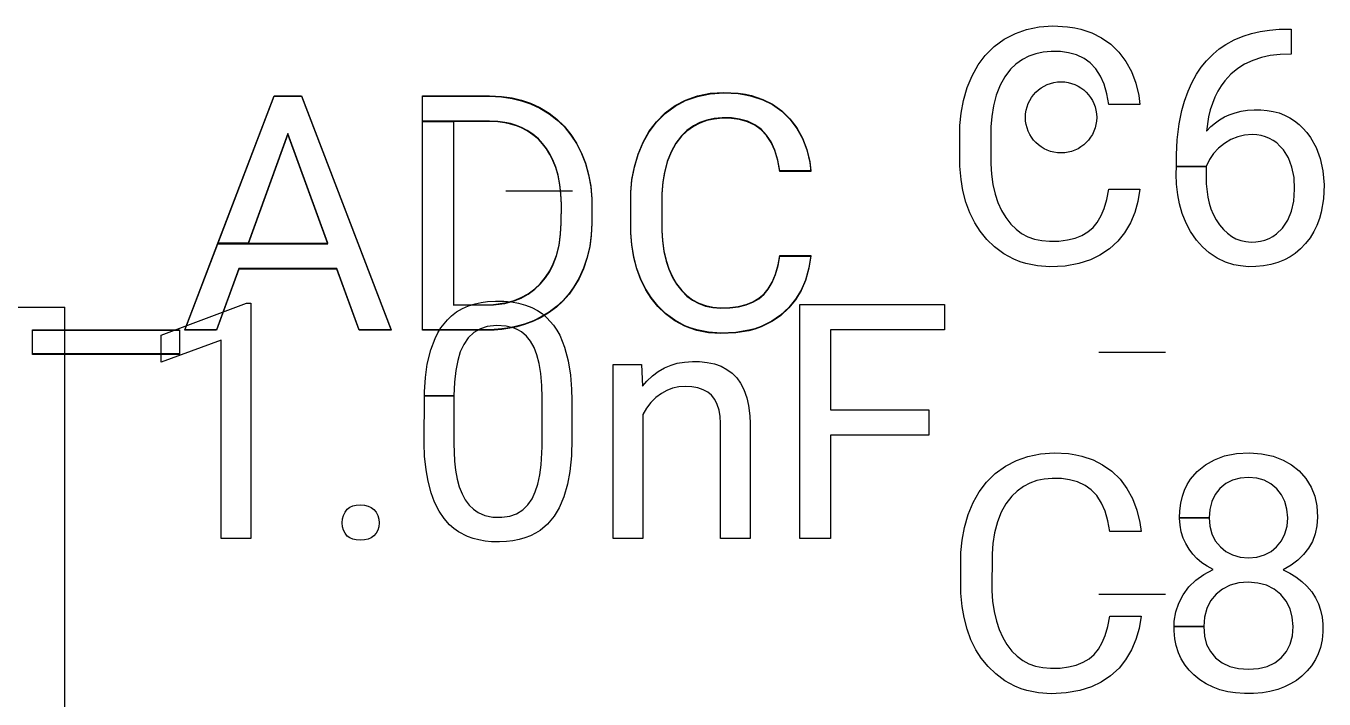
# Model space of a CAD drawing. Header units: inches. Extents: x 3.88 to 7.82, y -6.06 to -2.14.
# Drawn here: x 6.5093 to 6.7247, y -4.317 to -4.2053 of the extents above; entities that cross this region are included whole.
import ezdxf

# ---------------------------------------------------------------- set-up
doc = ezdxf.new("R2010")
doc.units = ezdxf.units.IN
doc.header["$MEASUREMENT"] = 0
doc.layers.add('F.Silkscreen', color=41, linetype='CONTINUOUS', true_color=0xf2eda1)

msp = doc.modelspace()

# ---------------------------------------------------------------- linework, layer by layer
at = {"layer": 'F.Silkscreen', "linetype": 'CONTINUOUS'}
for p, q in [((6.67167, -4.2075), (6.67352, -4.20654)), ((6.67352, -4.20654), (6.67538, -4.20588)), ((6.67538, -4.20588), (6.67749, -4.20545)), ((6.67749, -4.20545), (6.67976, -4.2053)), ((6.67976, -4.2053), (6.68214, -4.20542)), ((6.68214, -4.20542), (6.68336, -4.2056)), ((6.68336, -4.2056), (6.68436, -4.20582)), ((6.68436, -4.20582), (6.68623, -4.20645)), ((6.68623, -4.20645), (6.6878, -4.20724)), ((6.6878, -4.20724), (6.68935, -4.20834)), ((6.70985, -4.2076), (6.71134, -4.20697)), ((6.71134, -4.20697), (6.71271, -4.20654)), ((6.71271, -4.20654), (6.71416, -4.20621)), ((6.71416, -4.20621), (6.71569, -4.20598)), ((6.71569, -4.20598), (6.71729, -4.20584)), ((6.71729, -4.20584), (6.71927, -4.20581)), ((6.71927, -4.20581), (6.71927, -4.20998)), ((6.66853, -4.21018), (6.67, -4.20872)), ((6.67, -4.20872), (6.67167, -4.2075)), ((6.67945, -4.20952), (6.67813, -4.20964)), ((6.681, -4.20955), (6.67945, -4.20952)), ((6.68935, -4.20834), (6.69071, -4.20967)), ((6.70632, -4.20996), (6.70735, -4.20911)), ((6.70735, -4.20911), (6.70846, -4.20835)), ((6.70846, -4.20835), (6.70985, -4.2076)), ((6.66734, -4.21176), (6.66853, -4.21018)), ((6.67361, -4.21163), (6.67273, -4.21248)), ((6.67469, -4.21085), (6.67361, -4.21163)), ((6.67576, -4.2103), (6.67469, -4.21085)), ((6.6769, -4.2099), (6.67576, -4.2103)), ((6.67813, -4.20964), (6.6769, -4.2099)), ((6.68234, -4.20973), (6.681, -4.20955)), ((6.68366, -4.2101), (6.68234, -4.20973)), ((6.68491, -4.21068), (6.68366, -4.2101)), ((6.68591, -4.2114), (6.68491, -4.21068)), ((6.68685, -4.21239), (6.68591, -4.2114)), ((6.69071, -4.20967), (6.69186, -4.21118)), ((6.69186, -4.21118), (6.69279, -4.21288)), ((6.70437, -4.21214), (6.70522, -4.21108)), ((6.70522, -4.21108), (6.70632, -4.20996)), ((6.71156, -4.21165), (6.71044, -4.21236)), ((6.71292, -4.21101), (6.71156, -4.21165)), ((6.71438, -4.21052), (6.71292, -4.21101)), ((6.7158, -4.21021), (6.71438, -4.21052)), ((6.71748, -4.21002), (6.7158, -4.21021)), ((6.71927, -4.20998), (6.71748, -4.21002)), ((6.6655, -4.21553), (6.66632, -4.21355)), ((6.66632, -4.21355), (6.66734, -4.21176)), ((6.67177, -4.21372), (6.67098, -4.21515)), ((6.67273, -4.21248), (6.67177, -4.21372)), ((6.68764, -4.21362), (6.68685, -4.21239)), ((6.68823, -4.21497), (6.68764, -4.21362)), ((6.69279, -4.21288), (6.6935, -4.21477)), ((6.70279, -4.21476), (6.70359, -4.2133)), ((6.70359, -4.2133), (6.70437, -4.21214)), ((6.7093, -4.2133), (6.70829, -4.21439)), ((6.71044, -4.21236), (6.7093, -4.2133)), ((6.66488, -4.21766), (6.6655, -4.21553)), ((6.67098, -4.21515), (6.67035, -4.21676)), ((6.6887, -4.21655), (6.68823, -4.21497)), ((6.6935, -4.21477), (6.69399, -4.21684)), ((6.70218, -4.21611), (6.70279, -4.21476)), ((6.70766, -4.21523), (6.70711, -4.21613)), ((6.70829, -4.21439), (6.70766, -4.21523)), ((6.54118, -4.24136), (6.55053, -4.21687)), ((6.54118, -4.24144), (6.55053, -4.21695)), ((6.55053, -4.21687), (6.55502, -4.21687)), ((6.55053, -4.21695), (6.55502, -4.21695)), ((6.55502, -4.21687), (6.5699, -4.25573)), ((6.55502, -4.21695), (6.5699, -4.25581)), ((6.57514, -4.22108), (6.57514, -4.21687)), ((6.57514, -4.21687), (6.58624, -4.21687)), ((6.57514, -4.22116), (6.57514, -4.21695)), ((6.57514, -4.21695), (6.58624, -4.21695)), ((6.58624, -4.21687), (6.58825, -4.21698)), ((6.58624, -4.21695), (6.58825, -4.21706)), ((6.58825, -4.21698), (6.59001, -4.21724)), ((6.58825, -4.21706), (6.59001, -4.21732)), ((6.59001, -4.21724), (6.59156, -4.21762)), ((6.59001, -4.21732), (6.59156, -4.2177)), ((6.59156, -4.21762), (6.59304, -4.21813)), ((6.59156, -4.2177), (6.59304, -4.21821)), ((6.59304, -4.21813), (6.59457, -4.21884)), ((6.61707, -4.21852), (6.61879, -4.21761)), ((6.61707, -4.2186), (6.61879, -4.21769)), ((6.61879, -4.21761), (6.62077, -4.21691)), ((6.61879, -4.21769), (6.62077, -4.21698)), ((6.62077, -4.21691), (6.62289, -4.21647)), ((6.62077, -4.21698), (6.62289, -4.21655)), ((6.62289, -4.21647), (6.62515, -4.21632)), ((6.62289, -4.21655), (6.62515, -4.2164)), ((6.62515, -4.21632), (6.62753, -4.21644)), ((6.62515, -4.2164), (6.62753, -4.21652)), ((6.62753, -4.21644), (6.62875, -4.21662)), ((6.62753, -4.21652), (6.62875, -4.2167)), ((6.62875, -4.21662), (6.62975, -4.21685)), ((6.62875, -4.2167), (6.62975, -4.21693)), ((6.62975, -4.21685), (6.63163, -4.21748)), ((6.62975, -4.21693), (6.63163, -4.21756)), ((6.63163, -4.21748), (6.63319, -4.21827)), ((6.63163, -4.21756), (6.63319, -4.21835)), ((6.6645, -4.21977), (6.66488, -4.21766)), ((6.67035, -4.21676), (6.66989, -4.21855)), ((6.68904, -4.21833), (6.6887, -4.21655)), ((6.69399, -4.21684), (6.69419, -4.21833)), ((6.70116, -4.21933), (6.70158, -4.21779)), ((6.70158, -4.21779), (6.70218, -4.21611)), ((6.70621, -4.21814), (6.70586, -4.21924)), ((6.70662, -4.2171), (6.70621, -4.21814)), ((6.70711, -4.21613), (6.70662, -4.2171)), ((6.59304, -4.21821), (6.59457, -4.21892)), ((6.59457, -4.21884), (6.59612, -4.21978)), ((6.59457, -4.21892), (6.59612, -4.21986)), ((6.59612, -4.21978), (6.59743, -4.22079)), ((6.59612, -4.21986), (6.59743, -4.22087)), ((6.61393, -4.2212), (6.6154, -4.21974)), ((6.61393, -4.22128), (6.6154, -4.21982)), ((6.6154, -4.21974), (6.61707, -4.21852)), ((6.6154, -4.21982), (6.61707, -4.2186)), ((6.63319, -4.21827), (6.63474, -4.21936)), ((6.63319, -4.21835), (6.63474, -4.21944)), ((6.63474, -4.21936), (6.6361, -4.22069)), ((6.63474, -4.21944), (6.6361, -4.22077)), ((6.66431, -4.22183), (6.6645, -4.21977)), ((6.66989, -4.21855), (6.6696, -4.22033)), ((6.69419, -4.21833), (6.68904, -4.21833)), ((6.70071, -4.22152), (6.70116, -4.21933)), ((6.70586, -4.21924), (6.70559, -4.2204)), ((6.70825, -4.22038), (6.70902, -4.22002)), ((6.70902, -4.22002), (6.70997, -4.21969)), ((6.70997, -4.21969), (6.71098, -4.21944)), ((6.71098, -4.21944), (6.71204, -4.21928)), ((6.71204, -4.21928), (6.71315, -4.2192)), ((6.71315, -4.2192), (6.71427, -4.21921)), ((6.71427, -4.21921), (6.71532, -4.2193)), ((6.71532, -4.2193), (6.71632, -4.21948)), ((6.71632, -4.21948), (6.71727, -4.21974)), ((6.71727, -4.21974), (6.71818, -4.22009)), ((6.71818, -4.22009), (6.71904, -4.22052)), ((6.57514, -4.25156), (6.57514, -4.22108)), ((6.57514, -4.22108), (6.58026, -4.22108)), ((6.58026, -4.22108), (6.57514, -4.22108)), ((6.57514, -4.25163), (6.57514, -4.22116)), ((6.57514, -4.22116), (6.58026, -4.22116)), ((6.58026, -4.22116), (6.57514, -4.22116)), ((6.58026, -4.22108), (6.58026, -4.25156)), ((6.58624, -4.22108), (6.58026, -4.22108)), ((6.58026, -4.22116), (6.58026, -4.25163)), ((6.58624, -4.22116), (6.58026, -4.22116)), ((6.58763, -4.22115), (6.58624, -4.22108)), ((6.58763, -4.22123), (6.58624, -4.22116)), ((6.58877, -4.2213), (6.58763, -4.22115)), ((6.58877, -4.22138), (6.58763, -4.22123)), ((6.58971, -4.2215), (6.58877, -4.2213)), ((6.58971, -4.22158), (6.58877, -4.22138)), ((6.59074, -4.22181), (6.58971, -4.2215)), ((6.59074, -4.22189), (6.58971, -4.22158)), ((6.59157, -4.22215), (6.59074, -4.22181)), ((6.59157, -4.22223), (6.59074, -4.22189)), ((6.59249, -4.22262), (6.59157, -4.22215)), ((6.59249, -4.2227), (6.59157, -4.22223)), ((6.59743, -4.22079), (6.59861, -4.22193)), ((6.59743, -4.22087), (6.59861, -4.22201)), ((6.59861, -4.22193), (6.59975, -4.22332)), ((6.59861, -4.22201), (6.59975, -4.2234)), ((6.61273, -4.22278), (6.61393, -4.2212)), ((6.61273, -4.22286), (6.61393, -4.22128)), ((6.62009, -4.22188), (6.61901, -4.22265)), ((6.62009, -4.22196), (6.61901, -4.22273)), ((6.62115, -4.22133), (6.62009, -4.22188)), ((6.62115, -4.22141), (6.62009, -4.22196)), ((6.62229, -4.22092), (6.62115, -4.22133)), ((6.62229, -4.221), (6.62115, -4.22141)), ((6.62352, -4.22066), (6.62229, -4.22092)), ((6.62352, -4.22074), (6.62229, -4.221)), ((6.62484, -4.22054), (6.62352, -4.22066)), ((6.62484, -4.22062), (6.62352, -4.22074)), ((6.62639, -4.22057), (6.62484, -4.22054)), ((6.62639, -4.22065), (6.62484, -4.22062)), ((6.62774, -4.22076), (6.62639, -4.22057)), ((6.62774, -4.22083), (6.62639, -4.22065)), ((6.62905, -4.22112), (6.62774, -4.22076)), ((6.62905, -4.2212), (6.62774, -4.22083)), ((6.6303, -4.22171), (6.62905, -4.22112)), ((6.6303, -4.22178), (6.62905, -4.2212)), ((6.63131, -4.22243), (6.6303, -4.22171)), ((6.63131, -4.22251), (6.6303, -4.22178)), ((6.63224, -4.22341), (6.63131, -4.22243)), ((6.6361, -4.22069), (6.63725, -4.22221)), ((6.6361, -4.22077), (6.63725, -4.22229)), ((6.63725, -4.22221), (6.63818, -4.22391)), ((6.63725, -4.22229), (6.63818, -4.22399)), ((6.66431, -4.22859), (6.66431, -4.22183)), ((6.66946, -4.22206), (6.66945, -4.2282)), ((6.6696, -4.22033), (6.66946, -4.22206)), ((6.70038, -4.22417), (6.70071, -4.22152)), ((6.70559, -4.2204), (6.70526, -4.22274)), ((6.70526, -4.22274), (6.70596, -4.222)), ((6.70596, -4.222), (6.70671, -4.22136)), ((6.70671, -4.22136), (6.7074, -4.22087)), ((6.7074, -4.22087), (6.70825, -4.22038)), ((6.71904, -4.22052), (6.71985, -4.22104)), ((6.71985, -4.22104), (6.72061, -4.22165)), ((6.72061, -4.22165), (6.72123, -4.22224)), ((6.72123, -4.22224), (6.7219, -4.223)), ((6.55278, -4.22317), (6.5462, -4.24136)), ((6.55278, -4.22325), (6.5462, -4.24144)), ((6.55939, -4.24136), (6.55278, -4.22317)), ((6.55939, -4.24144), (6.55278, -4.22325)), ((6.59346, -4.22327), (6.59249, -4.22262)), ((6.59346, -4.22334), (6.59249, -4.2227)), ((6.59435, -4.22403), (6.59346, -4.22327)), ((6.59435, -4.2241), (6.59346, -4.22334)), ((6.59506, -4.22478), (6.59435, -4.22403)), ((6.59506, -4.22486), (6.59435, -4.2241)), ((6.59975, -4.22332), (6.60067, -4.22473)), ((6.59975, -4.2234), (6.60067, -4.22481)), ((6.61089, -4.22655), (6.61172, -4.22457)), ((6.61172, -4.22457), (6.61273, -4.22278)), ((6.61172, -4.22465), (6.61273, -4.22286)), ((6.61812, -4.22351), (6.61716, -4.22474)), ((6.61812, -4.22358), (6.61716, -4.22482)), ((6.61901, -4.22265), (6.61812, -4.22351)), ((6.61901, -4.22273), (6.61812, -4.22358)), ((6.63224, -4.22349), (6.63131, -4.22251)), ((6.63298, -4.22454), (6.63224, -4.22341)), ((6.63298, -4.22462), (6.63224, -4.22349)), ((6.63358, -4.22589), (6.63298, -4.22454)), ((6.63818, -4.22391), (6.63889, -4.22579)), ((6.63818, -4.22399), (6.63889, -4.22587)), ((6.70024, -4.22669), (6.70038, -4.22417)), ((6.70929, -4.22413), (6.7082, -4.22478)), ((6.71044, -4.22368), (6.70929, -4.22413)), ((6.71156, -4.22342), (6.71044, -4.22368)), ((6.71282, -4.22333), (6.71156, -4.22342)), ((6.71359, -4.22337), (6.71282, -4.22333)), ((6.71433, -4.22348), (6.71359, -4.22337)), ((6.71503, -4.22368), (6.71433, -4.22348)), ((6.71569, -4.22395), (6.71503, -4.22368)), ((6.71631, -4.2243), (6.71569, -4.22395)), ((6.71689, -4.22472), (6.71631, -4.2243)), ((6.7219, -4.223), (6.72251, -4.22382)), ((6.72251, -4.22382), (6.72344, -4.22549)), ((6.5957, -4.22563), (6.59506, -4.22478)), ((6.5957, -4.22571), (6.59506, -4.22486)), ((6.59627, -4.22654), (6.5957, -4.22563)), ((6.59627, -4.22662), (6.5957, -4.22571)), ((6.59677, -4.22753), (6.59627, -4.22654)), ((6.59677, -4.2276), (6.59627, -4.22662)), ((6.60067, -4.22473), (6.60152, -4.22641)), ((6.60067, -4.22481), (6.60152, -4.22649)), ((6.60152, -4.22641), (6.60216, -4.22805)), ((6.60152, -4.22649), (6.60216, -4.22813)), ((6.61028, -4.22868), (6.61089, -4.22655)), ((6.61028, -4.22876), (6.61089, -4.22663)), ((6.61089, -4.22663), (6.61172, -4.22465)), ((6.61637, -4.22617), (6.61574, -4.22778)), ((6.61637, -4.22625), (6.61574, -4.22786)), ((6.61716, -4.22474), (6.61637, -4.22617)), ((6.61716, -4.22482), (6.61637, -4.22625)), ((6.63358, -4.22596), (6.63298, -4.22462)), ((6.63409, -4.22757), (6.63358, -4.22589)), ((6.63409, -4.22765), (6.63358, -4.22596)), ((6.63889, -4.22579), (6.63938, -4.22787)), ((6.63889, -4.22587), (6.63938, -4.22794)), ((6.70023, -4.22864), (6.70024, -4.22669)), ((6.70638, -4.22649), (6.70571, -4.22748)), ((6.70721, -4.22558), (6.70638, -4.22649)), ((6.7082, -4.22478), (6.70721, -4.22558)), ((6.71743, -4.22523), (6.71689, -4.22472)), ((6.71799, -4.22588), (6.71743, -4.22523)), ((6.71882, -4.22721), (6.71799, -4.22588)), ((6.72344, -4.22549), (6.72412, -4.22732)), ((6.59724, -4.22874), (6.59677, -4.22753)), ((6.59724, -4.22881), (6.59677, -4.2276)), ((6.59762, -4.23004), (6.59724, -4.22874)), ((6.59762, -4.23011), (6.59724, -4.22881)), ((6.60216, -4.22805), (6.60269, -4.22993)), ((6.60216, -4.22813), (6.60269, -4.23001)), ((6.60989, -4.23079), (6.61028, -4.22868)), ((6.60989, -4.23087), (6.61028, -4.22876)), ((6.61574, -4.22778), (6.61528, -4.22957)), ((6.61574, -4.22786), (6.61528, -4.22965)), ((6.63443, -4.22935), (6.63409, -4.22757)), ((6.63443, -4.22943), (6.63409, -4.22765)), ((6.63938, -4.22787), (6.63959, -4.22935)), ((6.63938, -4.22794), (6.63959, -4.22943)), ((6.6645, -4.23077), (6.66431, -4.22859)), ((6.66945, -4.2282), (6.66956, -4.22987)), ((6.70022, -4.2299), (6.70023, -4.22864)), ((6.70023, -4.22864), (6.70518, -4.22864)), ((6.70518, -4.22864), (6.70023, -4.22864)), ((6.70571, -4.22748), (6.70518, -4.22864)), ((6.70518, -4.22864), (6.7052, -4.23152)), ((6.71941, -4.22874), (6.71882, -4.22721)), ((6.71976, -4.23047), (6.71941, -4.22874)), ((6.72412, -4.22732), (6.72456, -4.22932)), ((6.59792, -4.23161), (6.59762, -4.23004)), ((6.59792, -4.23169), (6.59762, -4.23011)), ((6.60269, -4.22993), (6.60304, -4.23191)), ((6.60269, -4.23001), (6.60304, -4.23199)), ((6.6097, -4.23286), (6.60989, -4.23079)), ((6.6097, -4.23294), (6.60989, -4.23087)), ((6.61528, -4.22957), (6.61502, -4.23117)), ((6.61528, -4.22965), (6.61502, -4.23124)), ((6.63959, -4.22935), (6.63443, -4.22935)), ((6.63959, -4.22943), (6.63443, -4.22943)), ((6.66481, -4.2326), (6.6645, -4.23077)), ((6.66956, -4.22987), (6.6698, -4.23161)), ((6.70027, -4.23156), (6.70022, -4.2299)), ((6.71986, -4.23239), (6.71976, -4.23047)), ((6.72456, -4.22932), (6.72474, -4.23168)), ((6.58895, -4.23268), (6.60002, -4.23268)), ((6.59809, -4.2331), (6.59792, -4.23161)), ((6.59809, -4.23318), (6.59792, -4.23169)), ((6.59817, -4.23489), (6.59809, -4.2331)), ((6.59817, -4.23497), (6.59809, -4.23318)), ((6.60304, -4.23191), (6.60322, -4.23399)), ((6.60304, -4.23199), (6.60322, -4.23407)), ((6.6097, -4.23962), (6.6097, -4.23286)), ((6.6097, -4.2397), (6.6097, -4.23294)), ((6.61486, -4.23308), (6.61484, -4.23922)), ((6.61486, -4.23316), (6.61484, -4.2393)), ((6.61502, -4.23117), (6.61486, -4.23308)), ((6.61502, -4.23124), (6.61486, -4.23316)), ((6.66531, -4.23453), (6.66481, -4.2326)), ((6.6698, -4.23161), (6.67018, -4.23323)), ((6.67018, -4.23323), (6.67062, -4.23457)), ((6.6887, -4.23408), (6.68904, -4.23238)), ((6.68904, -4.23238), (6.69419, -4.23238)), ((6.69419, -4.23238), (6.69386, -4.23441)), ((6.70046, -4.23332), (6.70027, -4.23156)), ((6.7052, -4.23152), (6.70546, -4.2337)), ((6.71971, -4.23438), (6.71986, -4.23239)), ((6.72474, -4.23168), (6.72465, -4.23401)), ((6.59816, -4.23797), (6.59817, -4.23489)), ((6.59816, -4.23805), (6.59817, -4.23497)), ((6.60322, -4.23399), (6.60324, -4.23797)), ((6.60322, -4.23407), (6.60324, -4.23805)), ((6.66597, -4.23632), (6.66531, -4.23453)), ((6.67062, -4.23457), (6.67124, -4.23594)), ((6.68826, -4.23558), (6.6887, -4.23408)), ((6.69386, -4.23441), (6.69334, -4.23627)), ((6.70075, -4.23481), (6.70046, -4.23332)), ((6.7012, -4.2364), (6.70075, -4.23481)), ((6.70546, -4.2337), (6.70569, -4.2347)), ((6.70569, -4.2347), (6.70598, -4.23564)), ((6.71933, -4.23606), (6.71971, -4.23438)), ((6.72465, -4.23401), (6.72429, -4.23618)), ((6.6668, -4.23798), (6.66597, -4.23632)), ((6.67124, -4.23594), (6.67191, -4.23707)), ((6.67191, -4.23707), (6.67276, -4.23818)), ((6.68711, -4.23789), (6.68776, -4.23678)), ((6.68776, -4.23678), (6.68826, -4.23558)), ((6.69334, -4.23627), (6.69263, -4.23797)), ((6.70186, -4.23804), (6.7012, -4.2364)), ((6.70598, -4.23564), (6.70635, -4.23653)), ((6.70635, -4.23653), (6.70684, -4.23745)), ((6.70684, -4.23745), (6.70741, -4.2383)), ((6.71871, -4.23754), (6.71933, -4.23606)), ((6.72398, -4.23727), (6.72353, -4.23844)), ((6.72429, -4.23618), (6.72398, -4.23727)), ((6.59805, -4.23979), (6.59816, -4.23797)), ((6.59805, -4.23987), (6.59816, -4.23805)), ((6.60324, -4.23797), (6.60313, -4.23997)), ((6.60324, -4.23805), (6.60313, -4.24005)), ((6.60986, -4.24156), (6.6097, -4.23962)), ((6.61484, -4.23922), (6.61495, -4.2409)), ((6.61484, -4.2393), (6.61495, -4.24098)), ((6.66767, -4.23934), (6.6668, -4.23798)), ((6.6688, -4.24075), (6.66767, -4.23934)), ((6.67276, -4.23818), (6.67362, -4.23903)), ((6.67362, -4.23903), (6.67456, -4.23972)), ((6.68457, -4.24005), (6.68556, -4.23946)), ((6.68556, -4.23946), (6.68642, -4.23873)), ((6.68642, -4.23873), (6.68711, -4.23789)), ((6.69164, -4.23964), (6.69054, -4.24099)), ((6.69263, -4.23797), (6.69164, -4.23964)), ((6.70259, -4.23942), (6.70186, -4.23804)), ((6.70358, -4.24083), (6.70259, -4.23942)), ((6.70741, -4.2383), (6.70805, -4.23906)), ((6.70805, -4.23906), (6.70872, -4.2397)), ((6.71685, -4.23982), (6.71785, -4.23883)), ((6.71785, -4.23883), (6.71871, -4.23754)), ((6.72306, -4.23941), (6.72242, -4.24044)), ((6.72353, -4.23844), (6.72306, -4.23941)), ((6.53569, -4.25573), (6.54118, -4.24136)), ((6.53569, -4.25581), (6.54118, -4.24144)), ((6.54118, -4.24136), (6.5462, -4.24136)), ((6.5462, -4.24136), (6.54118, -4.24136)), ((6.54118, -4.24144), (6.5462, -4.24144)), ((6.5462, -4.24144), (6.54118, -4.24144)), ((6.5462, -4.24136), (6.55939, -4.24136)), ((6.5462, -4.24144), (6.55939, -4.24144)), ((6.59734, -4.24338), (6.59778, -4.24166)), ((6.59734, -4.24345), (6.59778, -4.24174)), ((6.59778, -4.24166), (6.59805, -4.23979)), ((6.59778, -4.24174), (6.59805, -4.23987)), ((6.60313, -4.23997), (6.60287, -4.24187)), ((6.60313, -4.24005), (6.60287, -4.24194)), ((6.60986, -4.24164), (6.6097, -4.2397)), ((6.6102, -4.24362), (6.60986, -4.24156)), ((6.6102, -4.2437), (6.60986, -4.24164)), ((6.61495, -4.2409), (6.61519, -4.24264)), ((6.61495, -4.24098), (6.61519, -4.24272)), ((6.67007, -4.24198), (6.6688, -4.24075)), ((6.67456, -4.23972), (6.67559, -4.24028)), ((6.67559, -4.24028), (6.6767, -4.24068)), ((6.6767, -4.24068), (6.6779, -4.24093)), ((6.6779, -4.24093), (6.67917, -4.24104)), ((6.67917, -4.24104), (6.68075, -4.241)), ((6.68075, -4.241), (6.68216, -4.24082)), ((6.68216, -4.24082), (6.68343, -4.2405)), ((6.68343, -4.2405), (6.68457, -4.24005)), ((6.69054, -4.24099), (6.68914, -4.24228)), ((6.70458, -4.24197), (6.70358, -4.24083)), ((6.70872, -4.2397), (6.70944, -4.24023)), ((6.70944, -4.24023), (6.71012, -4.2406)), ((6.71012, -4.2406), (6.71091, -4.2409)), ((6.71091, -4.2409), (6.71175, -4.24109)), ((6.71175, -4.24109), (6.71264, -4.24116)), ((6.71264, -4.24116), (6.71344, -4.24113)), ((6.71344, -4.24113), (6.71421, -4.24103)), ((6.71421, -4.24103), (6.71494, -4.24084)), ((6.71494, -4.24084), (6.71562, -4.24058)), ((6.71562, -4.24058), (6.71626, -4.24024)), ((6.71626, -4.24024), (6.71685, -4.23982)), ((6.72168, -4.24141), (6.72085, -4.24228)), ((6.72242, -4.24044), (6.72168, -4.24141)), ((6.59681, -4.24479), (6.59734, -4.24338)), ((6.59681, -4.24487), (6.59734, -4.24345)), ((6.60242, -4.24381), (6.60184, -4.24551)), ((6.60242, -4.24389), (6.60184, -4.24559)), ((6.60287, -4.24187), (6.60242, -4.24381)), ((6.60287, -4.24194), (6.60242, -4.24389)), ((6.6107, -4.24555), (6.6102, -4.24362)), ((6.6107, -4.24563), (6.6102, -4.2437)), ((6.61519, -4.24264), (6.61557, -4.24425)), ((6.61519, -4.24272), (6.61557, -4.24433)), ((6.63413, -4.24497), (6.63443, -4.24341)), ((6.63413, -4.24505), (6.63443, -4.24348)), ((6.63443, -4.24341), (6.63959, -4.24341)), ((6.63443, -4.24348), (6.63959, -4.24348)), ((6.63959, -4.24341), (6.63925, -4.24543)), ((6.63959, -4.24348), (6.63925, -4.24551)), ((6.6716, -4.24312), (6.67007, -4.24198)), ((6.67326, -4.24402), (6.6716, -4.24312)), ((6.68756, -4.24335), (6.68596, -4.24412)), ((6.68914, -4.24228), (6.68756, -4.24335)), ((6.70567, -4.24294), (6.70458, -4.24197)), ((6.70698, -4.24382), (6.70567, -4.24294)), ((6.7084, -4.24449), (6.70698, -4.24382)), ((6.7191, -4.24362), (6.7182, -4.24411)), ((6.71994, -4.24305), (6.7191, -4.24362)), ((6.72085, -4.24228), (6.71994, -4.24305)), ((6.54463, -4.24557), (6.54096, -4.25573)), ((6.54463, -4.24565), (6.54096, -4.25581)), ((6.56093, -4.24557), (6.54463, -4.24557)), ((6.56093, -4.24565), (6.54463, -4.24565)), ((6.56463, -4.25573), (6.56093, -4.24557)), ((6.56463, -4.25581), (6.56093, -4.24565)), ((6.59555, -4.24701), (6.59623, -4.24595)), ((6.59555, -4.24709), (6.59623, -4.24603)), ((6.59623, -4.24595), (6.59681, -4.24479)), ((6.59623, -4.24603), (6.59681, -4.24487)), ((6.60184, -4.24551), (6.60106, -4.24723)), ((6.60184, -4.24559), (6.60106, -4.24731)), ((6.61136, -4.24734), (6.6107, -4.24555)), ((6.61136, -4.24742), (6.6107, -4.24563)), ((6.61557, -4.24425), (6.61601, -4.24559)), ((6.61557, -4.24433), (6.61601, -4.24567)), ((6.61601, -4.24559), (6.61663, -4.24696)), ((6.61601, -4.24567), (6.61663, -4.24704)), ((6.63369, -4.24649), (6.63413, -4.24497)), ((6.63369, -4.24657), (6.63413, -4.24505)), ((6.63925, -4.24543), (6.63867, -4.24746)), ((6.63925, -4.24551), (6.63867, -4.24754)), ((6.67432, -4.24444), (6.67326, -4.24402)), ((6.67524, -4.24472), (6.67432, -4.24444)), ((6.67718, -4.24511), (6.67524, -4.24472)), ((6.67926, -4.24525), (6.67718, -4.24511)), ((6.68176, -4.24514), (6.67926, -4.24525)), ((6.68404, -4.24474), (6.68176, -4.24514)), ((6.68596, -4.24412), (6.68404, -4.24474)), ((6.70976, -4.24492), (6.7084, -4.24449)), ((6.71088, -4.24513), (6.70976, -4.24492)), ((6.71222, -4.24525), (6.71088, -4.24513)), ((6.71341, -4.24524), (6.71222, -4.24525)), ((6.71471, -4.24513), (6.71341, -4.24524)), ((6.71594, -4.2449), (6.71471, -4.24513)), ((6.7171, -4.24456), (6.71594, -4.2449)), ((6.7182, -4.24411), (6.7171, -4.24456)), ((6.59377, -4.24892), (6.59465, -4.24808)), ((6.59377, -4.249), (6.59465, -4.24816)), ((6.59465, -4.24808), (6.59555, -4.24701)), ((6.59465, -4.24816), (6.59555, -4.24709)), ((6.60106, -4.24723), (6.60026, -4.24859)), ((6.60106, -4.24731), (6.60026, -4.24867)), ((6.61219, -4.249), (6.61136, -4.24734)), ((6.61219, -4.24908), (6.61136, -4.24742)), ((6.61663, -4.24696), (6.6173, -4.24809)), ((6.61663, -4.24704), (6.6173, -4.24817)), ((6.6173, -4.24809), (6.61815, -4.2492)), ((6.6173, -4.24817), (6.61815, -4.24928)), ((6.6325, -4.24891), (6.63315, -4.2478)), ((6.6325, -4.24899), (6.63315, -4.24788)), ((6.63315, -4.2478), (6.63369, -4.24649)), ((6.63315, -4.24788), (6.63369, -4.24657)), ((6.63867, -4.24746), (6.63794, -4.24914)), ((6.63867, -4.24754), (6.63794, -4.24922)), ((6.59032, -4.25085), (6.59147, -4.25038)), ((6.59032, -4.25093), (6.59147, -4.25046)), ((6.59147, -4.25038), (6.59267, -4.24973)), ((6.59147, -4.25046), (6.59267, -4.2498)), ((6.59267, -4.24973), (6.59377, -4.24892)), ((6.59267, -4.2498), (6.59377, -4.249)), ((6.59945, -4.24972), (6.59845, -4.25086)), ((6.59945, -4.2498), (6.59845, -4.25094)), ((6.60026, -4.24859), (6.59945, -4.24972)), ((6.60026, -4.24867), (6.59945, -4.2498)), ((6.61306, -4.25037), (6.61219, -4.249)), ((6.61306, -4.25045), (6.61219, -4.24908)), ((6.6142, -4.25177), (6.61306, -4.25037)), ((6.6142, -4.25185), (6.61306, -4.25045)), ((6.61815, -4.2492), (6.61901, -4.25005)), ((6.61815, -4.24928), (6.61901, -4.25013)), ((6.61901, -4.25005), (6.61995, -4.25075)), ((6.61901, -4.25013), (6.61995, -4.25083)), ((6.63095, -4.25048), (6.63181, -4.24975)), ((6.63095, -4.25056), (6.63181, -4.24983)), ((6.63181, -4.24975), (6.6325, -4.24891)), ((6.63181, -4.24983), (6.6325, -4.24899)), ((6.63794, -4.24914), (6.63703, -4.25066)), ((6.63794, -4.24922), (6.63703, -4.25074)), ((6.43701, -4.25197), (6.51575, -4.25197)), ((6.51575, -4.33071), (6.51575, -4.25197)), ((6.53173, -4.25663), (6.54591, -4.25132)), ((6.54591, -4.25132), (6.54665, -4.25132)), ((6.54665, -4.25132), (6.54665, -4.29037)), ((6.57514, -4.25573), (6.57514, -4.25156)), ((6.57514, -4.25581), (6.57514, -4.25163)), ((6.58026, -4.25156), (6.58691, -4.25151)), ((6.58026, -4.25163), (6.58691, -4.25159)), ((6.58079, -4.25276), (6.58174, -4.25221)), ((6.58174, -4.25221), (6.58276, -4.25176)), ((6.58276, -4.25176), (6.58386, -4.25141)), ((6.58386, -4.25141), (6.58487, -4.25119)), ((6.58487, -4.25119), (6.58593, -4.25105)), ((6.58593, -4.25105), (6.58725, -4.25097)), ((6.58691, -4.25151), (6.58877, -4.25126)), ((6.58691, -4.25159), (6.58877, -4.25134)), ((6.58725, -4.25097), (6.5886, -4.25099)), ((6.5886, -4.25099), (6.58988, -4.25111)), ((6.58877, -4.25126), (6.59032, -4.25085)), ((6.58877, -4.25134), (6.59032, -4.25093)), ((6.58988, -4.25111), (6.59108, -4.25132)), ((6.59108, -4.25132), (6.5922, -4.25163)), ((6.5922, -4.25163), (6.59324, -4.25203)), ((6.59324, -4.25203), (6.5942, -4.25253)), ((6.5942, -4.25253), (6.59496, -4.25304)), ((6.59734, -4.25188), (6.59613, -4.25279)), ((6.59734, -4.25196), (6.59613, -4.25287)), ((6.59845, -4.25086), (6.59734, -4.25188)), ((6.59845, -4.25094), (6.59734, -4.25196)), ((6.61546, -4.253), (6.6142, -4.25177)), ((6.61546, -4.25308), (6.6142, -4.25185)), ((6.61995, -4.25075), (6.62098, -4.2513)), ((6.61995, -4.25083), (6.62098, -4.25138)), ((6.62098, -4.2513), (6.62209, -4.2517)), ((6.62098, -4.25138), (6.62209, -4.25178)), ((6.62209, -4.2517), (6.62329, -4.25196)), ((6.62209, -4.25178), (6.62329, -4.25204)), ((6.62329, -4.25196), (6.62457, -4.25206)), ((6.62329, -4.25204), (6.62457, -4.25214)), ((6.62457, -4.25206), (6.62614, -4.25202)), ((6.62457, -4.25214), (6.62614, -4.2521)), ((6.62614, -4.25202), (6.62755, -4.25184)), ((6.62614, -4.2521), (6.62755, -4.25192)), ((6.62755, -4.25184), (6.62882, -4.25152)), ((6.62755, -4.25192), (6.62882, -4.2516)), ((6.62882, -4.25152), (6.62996, -4.25107)), ((6.62882, -4.2516), (6.62996, -4.25115)), ((6.62996, -4.25107), (6.63095, -4.25048)), ((6.62996, -4.25115), (6.63095, -4.25056)), ((6.63594, -4.25201), (6.63453, -4.2533)), ((6.63594, -4.25209), (6.63453, -4.25338)), ((6.63703, -4.25066), (6.63594, -4.25201)), ((6.63703, -4.25074), (6.63594, -4.25209)), ((6.63772, -4.29037), (6.63772, -4.25152)), ((6.63772, -4.25152), (6.66177, -4.25152)), ((6.66177, -4.25152), (6.66177, -4.25573)), ((6.57816, -4.2554), (6.57925, -4.25405)), ((6.57925, -4.25405), (6.57993, -4.25341)), ((6.57993, -4.25341), (6.58079, -4.25276)), ((6.59206, -4.25477), (6.5908, -4.25514)), ((6.59354, -4.25421), (6.59206, -4.25477)), ((6.59354, -4.25429), (6.59206, -4.25485)), ((6.59481, -4.25358), (6.59354, -4.25421)), ((6.59481, -4.25366), (6.59354, -4.25429)), ((6.59613, -4.25279), (6.59481, -4.25358)), ((6.59613, -4.25287), (6.59481, -4.25366)), ((6.59496, -4.25304), (6.59578, -4.25372)), ((6.59578, -4.25372), (6.59689, -4.25498)), ((6.61699, -4.25414), (6.61546, -4.253)), ((6.61699, -4.25422), (6.61546, -4.25308)), ((6.61865, -4.25504), (6.61699, -4.25414)), ((6.61865, -4.25512), (6.61699, -4.25422)), ((6.63309, -4.25429), (6.63135, -4.25515)), ((6.63309, -4.25437), (6.63135, -4.25523)), ((6.63453, -4.2533), (6.63309, -4.25429)), ((6.63453, -4.25338), (6.63309, -4.25437)), ((6.51037, -4.25974), (6.51037, -4.25573)), ((6.51037, -4.25573), (6.53482, -4.25573)), ((6.51037, -4.25982), (6.51037, -4.25581)), ((6.51037, -4.25581), (6.53482, -4.25581)), ((6.53173, -4.26112), (6.53173, -4.25663)), ((6.53482, -4.25573), (6.53482, -4.25974)), ((6.53482, -4.25581), (6.53482, -4.25982)), ((6.54096, -4.25573), (6.53569, -4.25573)), ((6.54096, -4.25581), (6.53569, -4.25581)), ((6.5699, -4.25573), (6.56463, -4.25573)), ((6.5699, -4.25581), (6.56463, -4.25581)), ((6.58702, -4.25569), (6.57514, -4.25573)), ((6.58702, -4.25577), (6.57514, -4.25581)), ((6.5772, -4.25717), (6.57765, -4.25625)), ((6.57765, -4.25625), (6.57816, -4.2554)), ((6.58364, -4.2562), (6.58272, -4.25707)), ((6.58472, -4.25557), (6.58364, -4.2562)), ((6.58588, -4.2552), (6.58472, -4.25557)), ((6.5874, -4.25502), (6.58588, -4.2552)), ((6.58827, -4.25559), (6.58702, -4.25569)), ((6.58827, -4.25567), (6.58702, -4.25577)), ((6.589, -4.25512), (6.5874, -4.25502)), ((6.58963, -4.25539), (6.58827, -4.25559)), ((6.58963, -4.25547), (6.58827, -4.25567)), ((6.59031, -4.25546), (6.589, -4.25512)), ((6.5908, -4.25514), (6.58963, -4.25539)), ((6.5908, -4.25522), (6.58963, -4.25547)), ((6.59094, -4.25574), (6.59031, -4.25546)), ((6.59206, -4.25485), (6.5908, -4.25522)), ((6.59153, -4.25609), (6.59094, -4.25574)), ((6.59236, -4.25677), (6.59153, -4.25609)), ((6.59306, -4.25763), (6.59236, -4.25677)), ((6.59689, -4.25498), (6.59742, -4.25577)), ((6.59742, -4.25577), (6.5979, -4.25664)), ((6.5979, -4.25664), (6.5987, -4.25861)), ((6.61953, -4.2554), (6.61865, -4.25504)), ((6.61953, -4.25548), (6.61865, -4.25512)), ((6.62063, -4.25575), (6.61953, -4.2554)), ((6.62063, -4.25582), (6.61953, -4.25548)), ((6.62257, -4.25613), (6.62063, -4.25575)), ((6.62257, -4.25621), (6.62063, -4.25582)), ((6.62465, -4.25628), (6.62257, -4.25613)), ((6.62465, -4.25636), (6.62257, -4.25621)), ((6.62715, -4.25616), (6.62465, -4.25628)), ((6.62715, -4.25624), (6.62465, -4.25636)), ((6.62926, -4.2558), (6.62715, -4.25616)), ((6.62926, -4.25588), (6.62715, -4.25624)), ((6.63025, -4.25554), (6.62926, -4.2558)), ((6.63025, -4.25561), (6.62926, -4.25588)), ((6.63135, -4.25515), (6.63025, -4.25554)), ((6.63135, -4.25523), (6.63025, -4.25561)), ((6.66177, -4.25573), (6.64283, -4.25573)), ((6.64283, -4.25573), (6.64283, -4.269)), ((6.54169, -4.25746), (6.53173, -4.26112)), ((6.54169, -4.29037), (6.54169, -4.25746)), ((6.57592, -4.26142), (6.57649, -4.25906)), ((6.57649, -4.25906), (6.5772, -4.25717)), ((6.58197, -4.25817), (6.5814, -4.25939)), ((6.58272, -4.25707), (6.58197, -4.25817)), ((6.59364, -4.25867), (6.59306, -4.25763)), ((6.59412, -4.2599), (6.59364, -4.25867)), ((6.5987, -4.25861), (6.5993, -4.26088)), ((6.53482, -4.25974), (6.51037, -4.25974)), ((6.53482, -4.25982), (6.51037, -4.25982)), ((6.58096, -4.26084), (6.58063, -4.2625)), ((6.5814, -4.25939), (6.58096, -4.26084)), ((6.5945, -4.26133), (6.59412, -4.2599)), ((6.5993, -4.26088), (6.59968, -4.26324)), ((6.61741, -4.26129), (6.61862, -4.26107)), ((6.61862, -4.26107), (6.61991, -4.26097)), ((6.61991, -4.26097), (6.62108, -4.26099)), ((6.62108, -4.26099), (6.62239, -4.26113)), ((6.62239, -4.26113), (6.62359, -4.26139)), ((6.68738, -4.25945), (6.69845, -4.25945)), ((6.5756, -4.26362), (6.57592, -4.26142)), ((6.58063, -4.2625), (6.58042, -4.26439)), ((6.59477, -4.26297), (6.5945, -4.26133)), ((6.59495, -4.26498), (6.59477, -4.26297)), ((6.59968, -4.26324), (6.59987, -4.2656)), ((6.60677, -4.29037), (6.60677, -4.26148)), ((6.60677, -4.26148), (6.61146, -4.26148)), ((6.61146, -4.26148), (6.61161, -4.2651)), ((6.61236, -4.26424), (6.61327, -4.26339)), ((6.61327, -4.26339), (6.61425, -4.26266)), ((6.61425, -4.26266), (6.61529, -4.26206)), ((6.61529, -4.26206), (6.61639, -4.2616)), ((6.61639, -4.2616), (6.61741, -4.26129)), ((6.62359, -4.26139), (6.62468, -4.26178)), ((6.62468, -4.26178), (6.62565, -4.2623)), ((6.62565, -4.2623), (6.62652, -4.26294)), ((6.62652, -4.26294), (6.62728, -4.26371)), ((6.57543, -4.26604), (6.5756, -4.26362)), ((6.58042, -4.26439), (6.58031, -4.26667)), ((6.595, -4.26703), (6.59495, -4.26498)), ((6.61161, -4.2651), (6.61236, -4.26424)), ((6.61662, -4.26542), (6.61565, -4.26578)), ((6.61765, -4.26521), (6.61662, -4.26542)), ((6.61874, -4.26514), (6.61765, -4.26521)), ((6.61981, -4.26519), (6.61874, -4.26514)), ((6.62083, -4.26537), (6.61981, -4.26519)), ((6.62172, -4.26567), (6.62083, -4.26537)), ((6.62728, -4.26371), (6.62792, -4.2646)), ((6.62792, -4.2646), (6.62846, -4.26562)), ((6.57539, -4.27447), (6.57543, -4.26667)), ((6.57543, -4.26667), (6.57543, -4.26604)), ((6.57543, -4.26667), (6.58031, -4.26667)), ((6.58031, -4.26667), (6.57543, -4.26667)), ((6.58031, -4.26667), (6.58031, -4.27459)), ((6.595, -4.27514), (6.595, -4.26703)), ((6.59987, -4.2656), (6.59992, -4.26738)), ((6.59992, -4.26738), (6.59992, -4.2738)), ((6.61382, -4.26698), (6.613, -4.2678)), ((6.61476, -4.26628), (6.61382, -4.26698)), ((6.61565, -4.26578), (6.61476, -4.26628)), ((6.62248, -4.26609), (6.62172, -4.26567)), ((6.62307, -4.26659), (6.62248, -4.26609)), ((6.62363, -4.26731), (6.62307, -4.26659)), ((6.62403, -4.26812), (6.62363, -4.26731)), ((6.62846, -4.26562), (6.62895, -4.26701)), ((6.62895, -4.26701), (6.62924, -4.26831)), ((6.61229, -4.26873), (6.61169, -4.26978)), ((6.61169, -4.26978), (6.61169, -4.29037)), ((6.613, -4.2678), (6.61229, -4.26873)), ((6.62433, -4.26906), (6.62403, -4.26812)), ((6.6245, -4.27013), (6.62433, -4.26906)), ((6.62924, -4.26831), (6.62944, -4.27003)), ((6.64283, -4.269), (6.65913, -4.269)), ((6.65913, -4.269), (6.65913, -4.27321)), ((6.62457, -4.27124), (6.6245, -4.27013)), ((6.62457, -4.29037), (6.62457, -4.27124)), ((6.62944, -4.27003), (6.62949, -4.27128)), ((6.62949, -4.27128), (6.62949, -4.29037)), ((6.59992, -4.2738), (6.59983, -4.27665)), ((6.65913, -4.27321), (6.64283, -4.27321)), ((6.64283, -4.27321), (6.64283, -4.29037)), ((6.5754, -4.27459), (6.57539, -4.27447)), ((6.57548, -4.27669), (6.5754, -4.27459)), ((6.58031, -4.27459), (6.58043, -4.27753)), ((6.59484, -4.27813), (6.595, -4.27514)), ((6.67768, -4.27632), (6.67994, -4.27616)), ((6.67994, -4.27616), (6.68232, -4.27628)), ((6.68232, -4.27628), (6.68354, -4.27647)), ((6.70822, -4.27667), (6.7102, -4.27628)), ((6.7102, -4.27628), (6.71237, -4.27616)), ((6.71237, -4.27616), (6.71436, -4.2763)), ((6.71436, -4.2763), (6.71632, -4.27671)), ((6.57572, -4.27897), (6.57548, -4.27669)), ((6.58043, -4.27753), (6.5806, -4.279)), ((6.59461, -4.27982), (6.59484, -4.27813)), ((6.59983, -4.27665), (6.59957, -4.27923)), ((6.67019, -4.27959), (6.67186, -4.27837)), ((6.67186, -4.27837), (6.6737, -4.2774)), ((6.6737, -4.2774), (6.67556, -4.27675)), ((6.67556, -4.27675), (6.67768, -4.27632)), ((6.68354, -4.27647), (6.68454, -4.27669)), ((6.68454, -4.27669), (6.68642, -4.27732)), ((6.68642, -4.27732), (6.68798, -4.27811)), ((6.68798, -4.27811), (6.68953, -4.27921)), ((6.70371, -4.27922), (6.70505, -4.27813)), ((6.70505, -4.27813), (6.70655, -4.27728)), ((6.70655, -4.27728), (6.70822, -4.27667)), ((6.71632, -4.27671), (6.71798, -4.27734)), ((6.71798, -4.27734), (6.71936, -4.27813)), ((6.71936, -4.27813), (6.72061, -4.27913)), ((6.57605, -4.28086), (6.57572, -4.27897)), ((6.5806, -4.279), (6.58087, -4.28049)), ((6.58087, -4.28049), (6.58123, -4.28181)), ((6.59428, -4.28133), (6.59461, -4.27982)), ((6.59957, -4.27923), (6.59918, -4.28135)), ((6.66872, -4.28104), (6.67019, -4.27959)), ((6.67831, -4.2805), (6.67708, -4.28076)), ((6.67963, -4.28038), (6.67831, -4.2805)), ((6.68118, -4.28042), (6.67963, -4.28038)), ((6.68252, -4.2806), (6.68118, -4.28042)), ((6.68384, -4.28096), (6.68252, -4.2806)), ((6.68953, -4.27921), (6.69089, -4.28053)), ((6.69089, -4.28053), (6.69204, -4.28205)), ((6.70205, -4.28138), (6.7026, -4.28051)), ((6.7026, -4.28051), (6.70371, -4.27922)), ((6.71082, -4.28033), (6.70957, -4.28067)), ((6.71221, -4.28022), (6.71082, -4.28033)), ((6.71357, -4.28033), (6.71221, -4.28022)), ((6.7148, -4.28069), (6.71357, -4.28033)), ((6.72061, -4.27913), (6.72174, -4.2804)), ((6.72174, -4.2804), (6.72261, -4.28184)), ((6.57655, -4.28276), (6.57605, -4.28086)), ((6.57712, -4.28431), (6.57655, -4.28276)), ((6.58123, -4.28181), (6.58168, -4.28297)), ((6.59331, -4.28376), (6.59384, -4.28264)), ((6.59384, -4.28264), (6.59428, -4.28133)), ((6.59918, -4.28135), (6.59859, -4.28343)), ((6.66651, -4.28441), (6.66752, -4.28262)), ((6.66752, -4.28262), (6.66872, -4.28104)), ((6.67379, -4.2825), (6.67291, -4.28335)), ((6.67488, -4.28172), (6.67379, -4.2825)), ((6.67594, -4.28117), (6.67488, -4.28172)), ((6.67708, -4.28076), (6.67594, -4.28117)), ((6.68509, -4.28155), (6.68384, -4.28096)), ((6.68609, -4.28227), (6.68509, -4.28155)), ((6.68703, -4.28325), (6.68609, -4.28227)), ((6.69204, -4.28205), (6.69297, -4.28375)), ((6.70123, -4.28332), (6.70159, -4.28232)), ((6.70159, -4.28232), (6.70205, -4.28138)), ((6.70743, -4.28208), (6.70665, -4.28308)), ((6.70846, -4.28124), (6.70743, -4.28208)), ((6.70957, -4.28067), (6.70846, -4.28124)), ((6.71591, -4.28128), (6.7148, -4.28069)), ((6.7169, -4.28211), (6.71591, -4.28128)), ((6.71769, -4.2831), (6.7169, -4.28211)), ((6.72261, -4.28184), (6.72319, -4.28332)), ((6.56357, -4.28496), (6.56413, -4.28483)), ((6.56413, -4.28483), (6.5648, -4.28478)), ((6.5648, -4.28478), (6.56548, -4.28483)), ((6.56548, -4.28483), (6.56608, -4.28497)), ((6.57788, -4.28584), (6.57712, -4.28431)), ((6.58168, -4.28297), (6.58222, -4.28397)), ((6.58222, -4.28397), (6.58284, -4.28482)), ((6.58284, -4.28482), (6.58356, -4.28552)), ((6.59178, -4.28559), (6.59261, -4.28478)), ((6.59261, -4.28478), (6.59331, -4.28376)), ((6.59859, -4.28343), (6.59782, -4.28525)), ((6.66568, -4.2864), (6.66651, -4.28441)), ((6.67195, -4.28459), (6.67116, -4.28602)), ((6.67291, -4.28335), (6.67195, -4.28459)), ((6.68782, -4.28448), (6.68703, -4.28325)), ((6.68841, -4.28584), (6.68782, -4.28448)), ((6.69297, -4.28375), (6.69368, -4.28564)), ((6.70079, -4.28579), (6.70095, -4.28451)), ((6.70095, -4.28451), (6.70123, -4.28332)), ((6.7061, -4.28423), (6.70577, -4.28554)), ((6.70665, -4.28308), (6.7061, -4.28423)), ((6.71825, -4.28423), (6.71769, -4.2831)), ((6.71859, -4.2855), (6.71825, -4.28423)), ((6.72319, -4.28332), (6.72354, -4.28493)), ((6.72354, -4.28493), (6.72367, -4.28683)), ((6.56183, -4.2871), (6.562, -4.28652)), ((6.562, -4.28652), (6.56227, -4.28599)), ((6.56227, -4.28599), (6.56264, -4.28552)), ((6.56264, -4.28552), (6.56306, -4.28519)), ((6.56306, -4.28519), (6.56357, -4.28496)), ((6.56608, -4.28497), (6.56659, -4.28521)), ((6.56659, -4.28521), (6.56702, -4.28554)), ((6.56702, -4.28554), (6.56741, -4.28602)), ((6.56741, -4.28602), (6.56769, -4.28655)), ((6.56769, -4.28655), (6.56786, -4.28713)), ((6.57869, -4.28705), (6.57788, -4.28584)), ((6.57963, -4.28809), (6.57869, -4.28705)), ((6.58356, -4.28552), (6.58437, -4.28607)), ((6.58437, -4.28607), (6.58547, -4.28655)), ((6.58547, -4.28655), (6.58681, -4.28682)), ((6.58681, -4.28682), (6.58828, -4.28685)), ((6.58828, -4.28685), (6.58963, -4.28665)), ((6.58963, -4.28665), (6.59073, -4.28625)), ((6.59073, -4.28625), (6.59178, -4.28559)), ((6.59697, -4.28667), (6.59585, -4.28801)), ((6.59782, -4.28525), (6.59697, -4.28667)), ((6.66506, -4.28852), (6.66568, -4.2864)), ((6.67116, -4.28602), (6.67053, -4.28762)), ((6.68888, -4.28741), (6.68841, -4.28584)), ((6.69368, -4.28564), (6.69417, -4.28771)), ((6.70075, -4.28701), (6.70076, -4.28691)), ((6.70084, -4.28816), (6.70075, -4.28701)), ((6.70076, -4.28691), (6.70079, -4.28579)), ((6.70076, -4.28691), (6.70567, -4.28691)), ((6.70567, -4.28691), (6.70076, -4.28691)), ((6.70577, -4.28554), (6.70567, -4.28691)), ((6.70567, -4.28691), (6.70579, -4.28833)), ((6.71871, -4.28691), (6.71859, -4.2855)), ((6.7186, -4.28833), (6.71871, -4.28691)), ((6.72367, -4.28683), (6.72357, -4.28825)), ((6.56177, -4.28778), (6.56183, -4.2871)), ((6.56182, -4.2884), (6.56177, -4.28778)), ((6.562, -4.28899), (6.56182, -4.2884)), ((6.56227, -4.2895), (6.562, -4.28899)), ((6.56769, -4.28896), (6.56741, -4.28947)), ((6.56786, -4.2884), (6.56769, -4.28896)), ((6.56786, -4.28713), (6.56791, -4.28778)), ((6.56791, -4.28778), (6.56786, -4.2884)), ((6.58032, -4.2887), (6.57963, -4.28809)), ((6.58107, -4.28923), (6.58032, -4.2887)), ((6.58259, -4.29002), (6.58107, -4.28923)), ((6.59467, -4.28901), (6.59388, -4.2895)), ((6.59585, -4.28801), (6.59467, -4.28901)), ((6.66468, -4.29063), (6.66506, -4.28852)), ((6.67053, -4.28762), (6.67007, -4.28941)), ((6.68922, -4.28919), (6.68888, -4.28741)), ((6.69438, -4.28919), (6.68922, -4.28919)), ((6.69417, -4.28771), (6.69438, -4.28919)), ((6.70104, -4.28925), (6.70084, -4.28816)), ((6.70579, -4.28833), (6.70613, -4.28961)), ((6.71826, -4.28961), (6.7186, -4.28833)), ((6.72357, -4.28825), (6.72328, -4.28959)), ((6.54665, -4.29037), (6.54169, -4.29037)), ((6.56264, -4.28995), (6.56227, -4.2895)), ((6.56306, -4.29026), (6.56264, -4.28995)), ((6.56357, -4.29048), (6.56306, -4.29026)), ((6.56413, -4.2906), (6.56357, -4.29048)), ((6.5648, -4.29065), (6.56413, -4.2906)), ((6.56548, -4.2906), (6.5648, -4.29065)), ((6.56608, -4.29047), (6.56548, -4.2906)), ((6.56659, -4.29024), (6.56608, -4.29047)), ((6.56702, -4.28992), (6.56659, -4.29024)), ((6.56741, -4.28947), (6.56702, -4.28992)), ((6.58351, -4.29034), (6.58259, -4.29002)), ((6.58447, -4.2906), (6.58351, -4.29034)), ((6.5855, -4.29078), (6.58447, -4.2906)), ((6.58658, -4.29089), (6.5855, -4.29078)), ((6.58791, -4.29092), (6.58658, -4.29089)), ((6.58905, -4.29087), (6.58791, -4.29092)), ((6.59014, -4.29075), (6.58905, -4.29087)), ((6.59116, -4.29055), (6.59014, -4.29075)), ((6.59213, -4.29028), (6.59116, -4.29055)), ((6.59303, -4.28993), (6.59213, -4.29028)), ((6.59388, -4.2895), (6.59303, -4.28993)), ((6.61169, -4.29037), (6.60677, -4.29037)), ((6.62949, -4.29037), (6.62457, -4.29037)), ((6.64283, -4.29037), (6.63772, -4.29037)), ((6.66449, -4.2927), (6.66468, -4.29063)), ((6.66978, -4.29119), (6.66964, -4.29292)), ((6.67007, -4.28941), (6.66978, -4.29119)), ((6.70137, -4.29029), (6.70104, -4.28925)), ((6.70178, -4.2912), (6.70137, -4.29029)), ((6.70234, -4.29213), (6.70178, -4.2912)), ((6.70613, -4.28961), (6.70669, -4.29073)), ((6.70669, -4.29073), (6.70754, -4.29177)), ((6.71688, -4.29177), (6.71771, -4.29073)), ((6.71771, -4.29073), (6.71826, -4.28961)), ((6.7228, -4.29085), (6.72218, -4.29196)), ((6.72328, -4.28959), (6.7228, -4.29085)), ((6.66449, -4.29946), (6.66449, -4.2927)), ((6.66964, -4.29292), (6.66963, -4.29907)), ((6.70296, -4.29294), (6.70234, -4.29213)), ((6.70365, -4.29367), (6.70296, -4.29294)), ((6.70754, -4.29177), (6.70845, -4.29252)), ((6.70845, -4.29252), (6.70955, -4.2931)), ((6.70955, -4.2931), (6.71081, -4.29345)), ((6.71081, -4.29345), (6.71221, -4.29356)), ((6.71221, -4.29356), (6.71361, -4.29345)), ((6.71361, -4.29345), (6.71487, -4.2931)), ((6.71487, -4.2931), (6.71597, -4.29252)), ((6.71597, -4.29252), (6.71688, -4.29177)), ((6.72135, -4.29303), (6.72039, -4.29398)), ((6.72218, -4.29196), (6.72135, -4.29303)), ((6.70448, -4.29439), (6.70365, -4.29367)), ((6.70533, -4.29498), (6.70448, -4.29439)), ((6.70481, -4.29633), (6.70634, -4.29553)), ((6.70634, -4.29553), (6.70533, -4.29498)), ((6.71928, -4.29481), (6.71796, -4.29557)), ((6.71796, -4.29557), (6.71906, -4.2961)), ((6.72039, -4.29398), (6.71928, -4.29481)), ((6.70232, -4.29841), (6.70347, -4.29729)), ((6.70347, -4.29729), (6.70481, -4.29633)), ((6.71058, -4.29774), (6.70916, -4.29812)), ((6.71217, -4.29762), (6.71058, -4.29774)), ((6.71375, -4.29775), (6.71217, -4.29762)), ((6.71517, -4.29813), (6.71375, -4.29775)), ((6.71906, -4.2961), (6.72008, -4.29672)), ((6.72008, -4.29672), (6.72107, -4.29748)), ((6.72107, -4.29748), (6.7219, -4.29828)), ((6.66468, -4.30164), (6.66449, -4.29946)), ((6.66963, -4.29907), (6.66974, -4.30074)), ((6.68738, -4.29961), (6.69845, -4.29961)), ((6.70063, -4.30111), (6.70137, -4.29971)), ((6.70137, -4.29971), (6.70232, -4.29841)), ((6.70682, -4.29963), (6.70592, -4.30073)), ((6.7079, -4.29875), (6.70682, -4.29963)), ((6.70916, -4.29812), (6.7079, -4.29875)), ((6.71644, -4.29877), (6.71517, -4.29813)), ((6.71756, -4.29967), (6.71644, -4.29877)), ((6.71846, -4.30077), (6.71756, -4.29967)), ((6.7219, -4.29828), (6.72269, -4.29923)), ((6.72269, -4.29923), (6.72331, -4.30019)), ((6.66499, -4.30347), (6.66468, -4.30164)), ((6.66974, -4.30074), (6.66998, -4.30248)), ((6.70016, -4.30251), (6.70063, -4.30111)), ((6.70528, -4.30199), (6.7049, -4.30341)), ((6.70592, -4.30073), (6.70528, -4.30199)), ((6.7191, -4.30202), (6.71846, -4.30077)), ((6.71948, -4.30342), (6.7191, -4.30202)), ((6.72331, -4.30019), (6.72381, -4.3012)), ((6.72381, -4.3012), (6.72418, -4.30224)), ((6.66549, -4.30539), (6.66499, -4.30347)), ((6.66998, -4.30248), (6.67036, -4.30409)), ((6.67036, -4.30409), (6.6708, -4.30544)), ((6.68888, -4.30495), (6.68922, -4.30325)), ((6.68922, -4.30325), (6.69438, -4.30325)), ((6.69438, -4.30325), (6.69404, -4.30528)), ((6.69987, -4.30498), (6.69989, -4.30409)), ((6.69989, -4.30409), (6.70016, -4.30251)), ((6.7049, -4.30341), (6.70477, -4.30498)), ((6.71961, -4.30498), (6.71948, -4.30342)), ((6.72418, -4.30224), (6.72445, -4.30343)), ((6.72445, -4.30343), (6.72456, -4.30457)), ((6.66615, -4.30719), (6.66549, -4.30539)), ((6.6708, -4.30544), (6.67142, -4.30681)), ((6.68794, -4.30764), (6.68844, -4.30645)), ((6.68844, -4.30645), (6.68888, -4.30495)), ((6.69404, -4.30528), (6.69352, -4.30714)), ((6.69986, -4.30568), (6.69987, -4.30498)), ((6.69999, -4.30702), (6.69986, -4.30568)), ((6.69987, -4.30498), (6.70477, -4.30498)), ((6.70477, -4.30498), (6.69987, -4.30498)), ((6.70477, -4.30498), (6.70489, -4.30655)), ((6.71949, -4.30653), (6.71961, -4.30498)), ((6.72455, -4.30584), (6.72441, -4.30718)), ((6.72456, -4.30457), (6.72455, -4.30584)), ((6.66698, -4.30885), (6.66615, -4.30719)), ((6.67142, -4.30681), (6.67209, -4.30793)), ((6.67209, -4.30793), (6.67294, -4.30905)), ((6.68729, -4.30875), (6.68794, -4.30764)), ((6.69352, -4.30714), (6.69281, -4.30884)), ((6.70021, -4.30815), (6.69999, -4.30702)), ((6.70059, -4.30933), (6.70021, -4.30815)), ((6.70489, -4.30655), (6.70526, -4.30793)), ((6.70526, -4.30793), (6.70588, -4.30914)), ((6.7185, -4.30913), (6.71912, -4.30791)), ((6.71912, -4.30791), (6.71949, -4.30653)), ((6.72413, -4.30844), (6.72377, -4.30949)), ((6.72441, -4.30718), (6.72413, -4.30844)), ((6.66785, -4.31021), (6.66698, -4.30885)), ((6.66899, -4.31162), (6.66785, -4.31021)), ((6.67294, -4.30905), (6.6738, -4.30989)), ((6.6738, -4.30989), (6.67474, -4.31059)), ((6.67474, -4.31059), (6.67577, -4.31114)), ((6.68475, -4.31091), (6.68574, -4.31033)), ((6.68574, -4.31033), (6.6866, -4.30959)), ((6.6866, -4.30959), (6.68729, -4.30875)), ((6.69182, -4.3105), (6.69072, -4.31186)), ((6.69281, -4.30884), (6.69182, -4.3105)), ((6.70104, -4.31032), (6.70059, -4.30933)), ((6.70167, -4.31136), (6.70104, -4.31032)), ((6.70588, -4.30914), (6.70674, -4.31018)), ((6.70674, -4.31018), (6.70782, -4.311)), ((6.71657, -4.311), (6.71764, -4.31018)), ((6.71764, -4.31018), (6.7185, -4.30913)), ((6.7233, -4.31047), (6.72265, -4.3115)), ((6.72377, -4.30949), (6.7233, -4.31047)), ((6.67025, -4.31285), (6.66899, -4.31162)), ((6.67178, -4.31399), (6.67025, -4.31285)), ((6.67577, -4.31114), (6.67688, -4.31154)), ((6.67688, -4.31154), (6.67808, -4.3118)), ((6.67808, -4.3118), (6.67936, -4.31191)), ((6.67936, -4.31191), (6.68093, -4.31186)), ((6.68093, -4.31186), (6.68234, -4.31168)), ((6.68234, -4.31168), (6.68361, -4.31137)), ((6.68361, -4.31137), (6.68475, -4.31091)), ((6.69072, -4.31186), (6.68932, -4.31315)), ((6.70235, -4.31221), (6.70167, -4.31136)), ((6.70313, -4.313), (6.70235, -4.31221)), ((6.70782, -4.311), (6.70909, -4.31159)), ((6.70909, -4.31159), (6.71055, -4.31195)), ((6.71055, -4.31195), (6.71221, -4.31207)), ((6.71221, -4.31207), (6.71385, -4.31195)), ((6.71385, -4.31195), (6.7153, -4.31159)), ((6.7153, -4.31159), (6.71657, -4.311)), ((6.72195, -4.31235), (6.72104, -4.31322)), ((6.72265, -4.3115), (6.72195, -4.31235)), ((6.67344, -4.31488), (6.67178, -4.31399)), ((6.6745, -4.3153), (6.67344, -4.31488)), ((6.68614, -4.31499), (6.68422, -4.31561)), ((6.68774, -4.31422), (6.68614, -4.31499)), ((6.68932, -4.31315), (6.68774, -4.31422)), ((6.70411, -4.3138), (6.70313, -4.313)), ((6.70519, -4.31449), (6.70411, -4.3138)), ((6.70635, -4.31505), (6.70519, -4.31449)), ((6.70745, -4.31546), (6.70635, -4.31505)), ((6.71817, -4.31501), (6.71708, -4.31542)), ((6.7192, -4.31451), (6.71817, -4.31501)), ((6.72015, -4.31391), (6.7192, -4.31451)), ((6.72104, -4.31322), (6.72015, -4.31391)), ((6.67542, -4.31559), (6.6745, -4.3153)), ((6.67736, -4.31598), (6.67542, -4.31559)), ((6.67944, -4.31612), (6.67736, -4.31598)), ((6.68194, -4.316), (6.67944, -4.31612)), ((6.68422, -4.31561), (6.68194, -4.316)), ((6.70878, -4.3158), (6.70745, -4.31546)), ((6.71003, -4.316), (6.70878, -4.3158)), ((6.71152, -4.31611), (6.71003, -4.316)), ((6.71306, -4.3161), (6.71152, -4.31611)), ((6.71454, -4.31598), (6.71306, -4.3161)), ((6.71577, -4.31577), (6.71454, -4.31598)), ((6.71708, -4.31542), (6.71577, -4.31577))]:
    msp.add_line(p, q, dxfattribs=at)
at = {"layer": 'F.Silkscreen'}
msp.add_circle((6.6811, -4.22047), 0.00591, dxfattribs=at)

doc.saveas('drawing.dxf')
